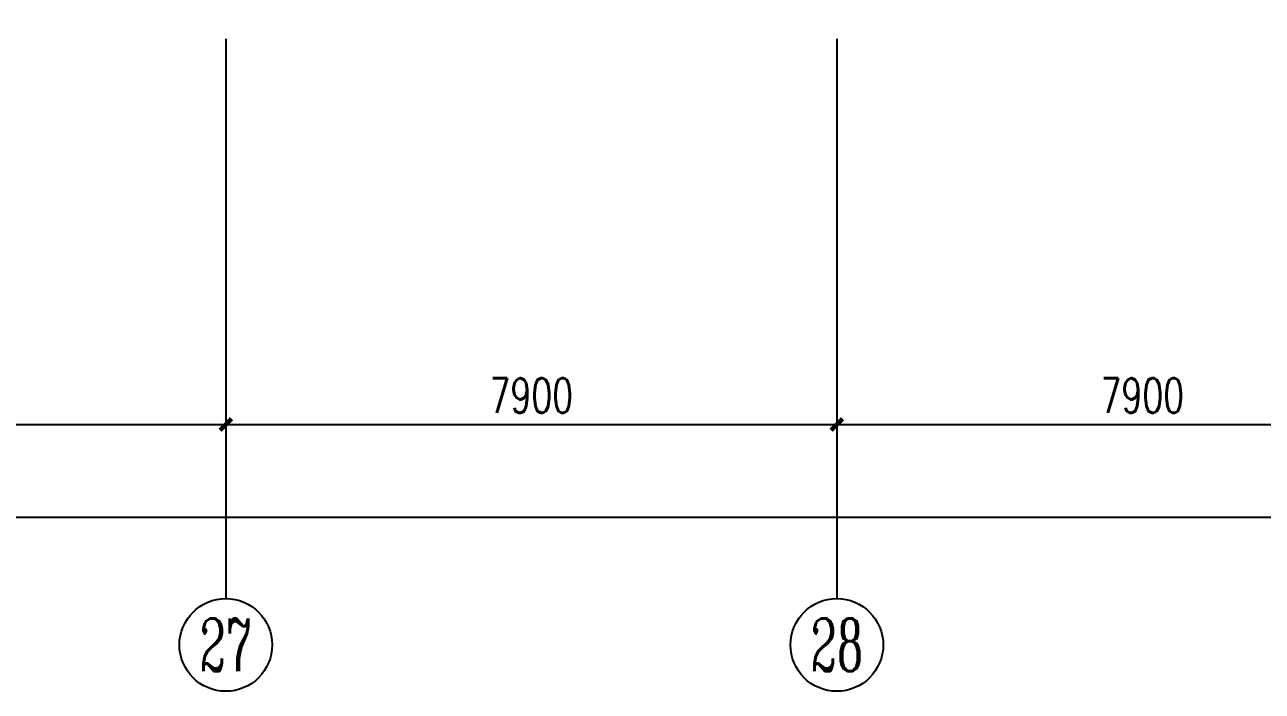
# Model space of a CAD drawing. Extents: x 290727 to 13733020, y 1731457 to 3643100.
# Drawn here: x 613512 to 629512, y 2132709 to 2141326 of the extents above; entities that cross this region are included whole.
import ezdxf
from ezdxf.enums import TextEntityAlignment as Align

# ---------------------------------------------------------------- set-up
doc = ezdxf.new("R2010")
doc.units = 0
doc.header["$LTSCALE"] = 10
doc.linetypes.add('DOTE', pattern=[2.42, 2, -0.2, 0.02, -0.2])
doc.layers.get('0').update_dxf_attribs({"linetype": 'CONTINUOUS'})
for name, color, linetype in [('AXIS', 3, 'CONTINUOUS'), ('AXIS_TEXT', 7, 'CONTINUOUS'), ('DOTE', 8, 'DOTE'), ('作业图', 4, 'CONTINUOUS'), ('文字', 4, 'CONTINUOUS')]:
    doc.layers.add(name, color=color, linetype=linetype)
doc.layers.get('0').off()
doc.styles.add('_TCH_AXIS', font='COMPLEX', dxfattribs={"bigfont": 'GBCBIG'})
doc.styles.add('_TCH_DIM_T3', font='SIMPLEX', dxfattribs={"width": 0.705882, "bigfont": 'GBCBIG'})
doc.styles.add('COMPLEX', font='COMPLEX')
doc.dimstyles.new('_TCH_ARCH&&150', dxfattribs={"dimtxt": 446.25, "dimasz": 150, "dimexe": 375, "dimexo": 450, "dimgap": 150, "dimtad": 1, "dimdec": 0, "dimzin": 0, "dimdsep": 46, "dimtxsty": '_TCH_DIM_T3', "dimblk": 'ARCHTICK', "dimcen": 0.09, "dimclrt": 7, "dimazin": 2, "dimtfac": 1, "dimtdec": 0, "dimtix": 1, "dimtmove": 2, "dimatfit": 3, "dimfxl": 1, "dimtolj": 1, "dimtzin": 0, "dimarcsym": 0})

# ---------------------------------------------------------------- blocks, each defined once
blk = doc.blocks.new('_AXISO')
blk.add_circle((0, 0), 0.5)
at = {"layer": 'AXIS_TEXT', "style": 'COMPLEX', "width": 1.041667}
blk.add_attdef('A', text='', height=0.56, dxfattribs=at).set_placement((-0.25, -0.28), (0.25, -0.28), align=Align.FIT)
blk = doc.blocks.new('_ArchTick')
at = {"color": 0, "linetype": 'ByBlock', "const_width": 0.4}
blk.add_lwpolyline([(-0.5, -0.5), (0.5, 0.5)], dxfattribs=at)
blk = doc.blocks.new('*D99')
at = {"layer": 'AXIS', "color": 0, "linetype": 'Continuous', "lineweight": -2, "transparency": 16777216}
for p, q in [((16384, 11750), (16384, 8146)), ((235384, 11750), (235384, 8146)), ((16384, 8521), (235384, 8521))]:
    blk.add_line(p, q, dxfattribs=at)
at = {"layer": 'AXIS', "color": 0, "linetype": 'Continuous', "lineweight": -2, "transparency": 16777216, "xscale": 150, "yscale": 150, "zscale": 150, "rotation": 180}
blk.add_blockref('_ArchTick', (16384, 8521), dxfattribs=at)
at = {"layer": 'AXIS', "color": 0, "linetype": 'Continuous', "lineweight": -2, "transparency": 16777216, "xscale": 150, "yscale": 150, "zscale": 150}
blk.add_blockref('_ArchTick', (235384, 8521), dxfattribs=at)
at = {"layer": 'AXIS', "color": 7, "linetype": 'Continuous', "transparency": 16777216, "insert": (125884, 8895), "char_height": 446.2, "attachment_point": 5, "style": '_TCH_DIM_T3'}
blk.add_mtext('\\A1;219000', dxfattribs=at)
blk = doc.blocks.new('*D115')
at = {"layer": 'AXIS', "color": 0, "linetype": 'Continuous', "lineweight": -2, "transparency": 16777216}
for p, q in [((123284, 11750), (123284, 9346)), ((131184, 11750), (131184, 9346)), ((123284, 9721), (131184, 9721))]:
    blk.add_line(p, q, dxfattribs=at)
at = {"layer": 'AXIS', "color": 0, "linetype": 'Continuous', "lineweight": -2, "transparency": 16777216, "xscale": 150, "yscale": 150, "zscale": 150, "rotation": 180}
blk.add_blockref('_ArchTick', (123284, 9721), dxfattribs=at)
at = {"layer": 'AXIS', "color": 0, "linetype": 'Continuous', "lineweight": -2, "transparency": 16777216, "xscale": 150, "yscale": 150, "zscale": 150}
blk.add_blockref('_ArchTick', (131184, 9721), dxfattribs=at)
at = {"layer": 'AXIS', "color": 7, "linetype": 'Continuous', "transparency": 16777216, "insert": (127234, 10095), "char_height": 446.2, "attachment_point": 5, "style": '_TCH_DIM_T3'}
blk.add_mtext('\\A1;7900', dxfattribs=at)
blk = doc.blocks.new('*D116')
at = {"layer": 'AXIS', "color": 0, "linetype": 'Continuous', "lineweight": -2, "transparency": 16777216}
for p, q in [((131184, 11750), (131184, 9346)), ((139084, 11750), (139084, 9346)), ((131184, 9721), (139084, 9721))]:
    blk.add_line(p, q, dxfattribs=at)
at = {"layer": 'AXIS', "color": 0, "linetype": 'Continuous', "lineweight": -2, "transparency": 16777216, "xscale": 150, "yscale": 150, "zscale": 150, "rotation": 180}
blk.add_blockref('_ArchTick', (131184, 9721), dxfattribs=at)
at = {"layer": 'AXIS', "color": 0, "linetype": 'Continuous', "lineweight": -2, "transparency": 16777216, "xscale": 150, "yscale": 150, "zscale": 150}
blk.add_blockref('_ArchTick', (139084, 9721), dxfattribs=at)
at = {"layer": 'AXIS', "color": 7, "linetype": 'Continuous', "transparency": 16777216, "insert": (135134, 10095), "char_height": 446.2, "attachment_point": 5, "style": '_TCH_DIM_T3'}
blk.add_mtext('\\A1;7900', dxfattribs=at)
blk = doc.blocks.new('*D117')
at = {"layer": 'AXIS', "color": 0, "linetype": 'Continuous', "lineweight": -2, "transparency": 16777216}
for p, q in [((139084, 11750), (139084, 9346)), ((146984, 11750), (146984, 9346)), ((139084, 9721), (146984, 9721))]:
    blk.add_line(p, q, dxfattribs=at)
at = {"layer": 'AXIS', "color": 0, "linetype": 'Continuous', "lineweight": -2, "transparency": 16777216, "xscale": 150, "yscale": 150, "zscale": 150, "rotation": 180}
blk.add_blockref('_ArchTick', (139084, 9721), dxfattribs=at)
at = {"layer": 'AXIS', "color": 0, "linetype": 'Continuous', "lineweight": -2, "transparency": 16777216, "xscale": 150, "yscale": 150, "zscale": 150}
blk.add_blockref('_ArchTick', (146984, 9721), dxfattribs=at)
at = {"layer": 'AXIS', "color": 7, "linetype": 'Continuous', "transparency": 16777216, "insert": (143034, 10095), "char_height": 446.2, "attachment_point": 5, "style": '_TCH_DIM_T3'}
blk.add_mtext('\\A1;7900', dxfattribs=at)
blk = doc.blocks.new('A$C55C93FC2')
at = {"layer": 'AXIS', "linetype": 'Continuous'}
for p, q in [((131184.1, 12200), (131184.1, 7471.4)), ((139084.1, 12200), (139084.1, 7471.4))]:
    blk.add_line(p, q, dxfattribs=at)
at = {"layer": 'DOTE', "linetype": 'DOTE', "ltscale": 150}
for p, q in [((131184.1, 127235.5), (131184.1, 12200)), ((139084.1, 127235.5), (139084.1, 12200))]:
    blk.add_line(p, q, dxfattribs=at)
at = {"layer": 'AXIS', "linetype": 'Continuous'}
ref = blk.add_blockref('_AXISO', (131184.1, 6871.4), dxfattribs=dict(at, xscale=1200, yscale=1200, zscale=1200))
ref.add_attrib('A', '27', dxfattribs={"layer": 'AXIS_TEXT', "linetype": 'Continuous', "height": 678.82, "style": '_TCH_AXIS', "width": 0.617647}).set_placement((130844.7, 6532), (131523.5, 6532), align=Align.FIT)
ref = blk.add_blockref('_AXISO', (139084.1, 6871.4), dxfattribs=dict(at, xscale=1200, yscale=1200, zscale=1200))
ref.add_attrib('A', '28', dxfattribs={"layer": 'AXIS_TEXT', "linetype": 'Continuous', "height": 678.82, "style": '_TCH_AXIS', "width": 0.617647}).set_placement((138744.7, 6532), (139423.5, 6532), align=Align.FIT)
for p1, p2, distance, picture, middle in [((16384.1, 12200), (235384.4, 12200), -3678.6, '*D99', (125884.3, 8894.5)), ((123284.1, 12200), (131184.1, 12200), -2478.6, '*D115', (127234.1, 10094.5)), ((131184.1, 12200), (139084.1, 12200), -2478.6, '*D116', (135134.1, 10094.5)), ((139084.1, 12200), (146984.1, 12200), -2478.6, '*D117', (143034.1, 10094.5))]:
    dim = blk.add_aligned_dim(p1=p1, p2=p2, distance=distance, dimstyle='_TCH_ARCH&&150', dxfattribs=at)
    dim.commit()
    dim.dimension.update_dxf_attribs({"geometry": picture, "text_midpoint": middle})
blk = doc.blocks.new('车库建筑作业图')
at = {"layer": '文字', "linetype": 'Continuous'}
blk.add_blockref('A$C55C93FC2', (484928, 2126437), dxfattribs=at)

msp = doc.modelspace()

# ---------------------------------------------------------------- block references
at = {"layer": '作业图', "linetype": 'Continuous'}
msp.add_blockref('车库建筑作业图', (0, 0), dxfattribs=at)

doc.saveas('drawing.dxf')
